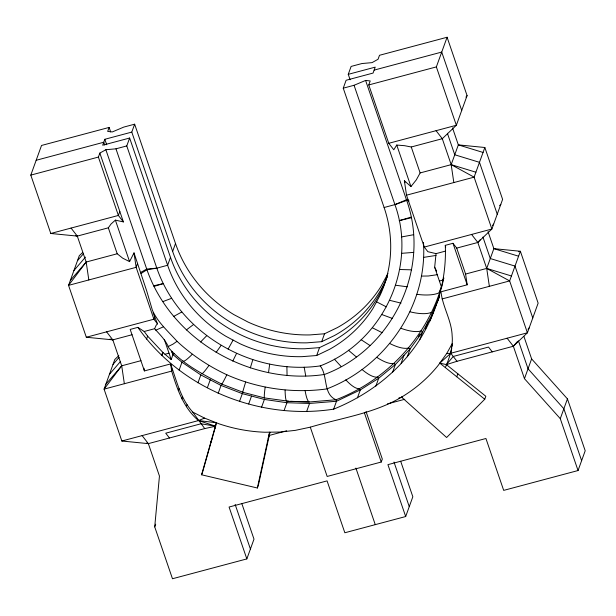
<?xml version="1.0" encoding="UTF-8"?>
<svg xmlns="http://www.w3.org/2000/svg" width="616" height="616" viewBox="0 0 616 616"><rect width="100%" height="100%" fill="white"/><g stroke="black" fill="none" stroke-linecap="round" stroke-linejoin="round"><path stroke-width="0.92" d="M241.842 503.642L253.992 539.146L246.839 558.912L172.48 578.747L154.716 526.865L159.452 476.06L148.348 443.635L142.119 435.604M110.664 131.916L109.124 127.427L41.534 145.461L30.8 175.113L50.782 233.479L77.293 236.097L108.331 227.82L111.011 224.039L115.377 220.128L123.4 221.922L118.38 215.446L98.391 157.08L99.838 153.091L105.86 149.726L115.954 148.818L156.818 268.153C179.572 333.834 251.936 375.629 320.212 365.904C382.721 341.988 417.694 267.852 394.925 204.62L354.061 85.285L365.596 80.427L370.208 80.95L368.768 84.939L388.75 143.305L393.778 149.78L396.743 145.053L404.635 145.692L411.257 146.993L442.296 138.708L456.348 125.271L467.082 95.619L447.093 37.253L379.502 55.286L378.055 59.267L372.033 62.632L361.939 63.54L351.12 66.428L348.256 74.336L350.119 79.757M105.86 149.726L146.716 269.061C171.41 340.517 250.412 385.562 324.54 374.459C392.685 348.972 431.3 268.568 406.452 199.761L365.596 80.427M108.331 227.82L117.217 253.761L122.707 258.181L129.583 261.631L134.003 252.883L146.647 290.744L152.437 310.349C157.773 322.368 168.361 331.562 177.038 341.303C191.776 355.009 208.593 366.266 226.827 374.767C258.019 388.658 292.893 393.547 326.711 388.942C385.454 366.635 427.797 305.821 423.469 242.442M443.197 280.896L441.572 287.403L434.673 267.244L436.036 253.63L427.866 251.69L424.278 247.07L406.514 195.187L404.373 180.742L410.949 186.556L416.324 179.841L420.135 172.934L451.182 164.649L475.898 172.21M118.826 355.64L114.815 359.475L104.081 389.135L121.845 441.017L198.491 420.566L216.362 422.753L215.623 426.187L204.72 428.59L192.692 412.019C180.534 398.606 176.523 380.503 170.609 363.933L144.406 370.924L130.192 329.414L137.884 327.365C180.65 389.019 259.952 420.543 333.633 409.163C368.445 395.095 399.507 371.356 419.827 339.539C437.168 311.48 446.8 278.417 445.283 245.345L452.976 243.289L456.718 248.109L465.596 274.051L467.19 284.8L440.987 291.791C442.619 306.937 451.643 320.382 452.152 335.812C453.16 346.954 449.657 357.496 445.33 367.575M153.076 312.712L157.488 323.831L156.171 325.24L154.616 328.713C160.06 334.781 165.912 340.371 168.938 348.125C183.114 364.195 202.864 374.397 221.683 384.061L221.675 384.138A41.796 1.263 -65.7 0 0 226.834 374.767M268.507 372.68L269.685 364.141M401.424 396.989L446.615 437.506L484.753 399.237L439.801 363.14L450.75 353.253L451.759 347.994M452.09 346.238L452.421 344.483M216.362 422.753L201.594 474.79L257.357 488.003L269.554 432.17M202.664 471.825L215.369 427.073M250.319 367.906L252.83 359.713M109.124 127.427L107.684 131.408L112.297 131.94L123.831 127.073L134.642 124.186L131.786 132.094L104.836 139.285L102.687 145.214L129.637 138.03L170.493 257.357A133.041 123.785 19.9 0 0 304.935 348.756L319.519 347.616L332.386 341.433A133.041 123.785 19.9 0 0 387.433 276.137M348.256 74.336L375.206 67.144L373.057 73.073L346.115 80.265L343.251 88.173L384.107 207.507A133.041 123.785 19.9 0 1 380.095 295.264L373.003 308.362A133.041 123.785 19.9 0 1 329.522 349.341L316.663 355.524L302.071 356.664A133.041 123.785 19.9 0 1 240.155 343.805L226.041 336.375A133.041 123.785 19.9 0 1 167.629 265.265L126.773 145.93L129.637 138.03M119.82 211.457L118.38 215.446L50.782 233.479M137.584 263.34L136.144 267.329L153.908 319.211L157.488 323.831M170.493 257.357L167.629 265.265L156.818 268.153L147.008 269.746L141.041 273.504M387.318 276.307A133.041 123.785 19.9 0 1 334.534 335.504L321.668 341.68L307.084 342.827A133.041 123.785 19.9 0 1 172.642 251.428L175.506 243.52L134.642 124.186M146.546 339.1L147.624 336.136L144.198 331.493L137.884 327.365M154.739 316.909L153.908 319.211L86.317 337.245L68.553 285.362L79.287 255.709L82.629 252.514M161.631 355.232L162.709 352.267M161.893 355.509L162.963 352.545L147.624 336.136M162.963 352.545L171.194 359.544L172.988 354.6L174.035 353.492M172.388 369.123L171.672 371.094C177.162 389.112 183.614 408 198.491 420.566L215.623 426.187L214.545 429.152M179.11 370.154L181.974 362.247L172.988 354.6L171.818 351.674L172.904 354.831M178.332 390.552L179.048 388.573M181.812 398.86L182.529 396.889M186.386 406.722L187.102 404.743M197.967 382.829L200.831 374.921L181.974 362.247M154.716 526.865L155.694 524.17M207.376 387.718L210.241 379.81M218.18 393.347L221.044 385.439L200.831 374.921M210.787 442.396L211.865 439.424M201.594 474.79L202.395 472.564M239.47 401.555L242.334 393.647L264.395 399.438L286.91 402.725L309.548 403.457L336.498 401.255L360.314 389.905L378.709 378.232L395.387 364.487L410.117 348.879L422.692 331.631L432.925 312.99L439.662 295.796M248.679 403.973L251.536 396.065M261.53 407.345L264.395 399.438M268.846 435.397L269.923 432.432L258.427 485.038L257.357 488.003M268.191 438.4L269.261 435.435L286.656 430.792M284.045 410.633L286.91 402.725M316.663 355.524L319.519 347.616M321.668 341.68L324.532 333.772L337.391 327.596A133.041 123.785 19.9 0 0 380.873 286.609L387.965 273.519M306.683 411.365L309.548 403.457M388.75 143.305L456.348 125.271L436.359 66.905L447.093 37.253M333.633 409.163L336.498 401.255L335.982 399.761L309.332 401.978L286.91 401.255A41.796 4.189 -84.9 0 1 285.085 390.059M357.449 397.813L360.314 389.905L359.267 388.658A41.796 11.881 61.1 0 1 345.799 379.849M375.845 386.14L378.709 378.232L377.485 377.092A41.796 12.951 54.1 0 1 362.069 369.523M392.523 372.395L395.387 364.487L394.009 363.478A41.796 13.837 46.9 0 1 376.823 357.365M401.108 363.301L403.973 355.394M407.261 356.787L410.117 348.879L408.601 348.017A41.796 14.522 39.7 0 1 389.859 343.559M452.514 127.889L458.335 144.883L484.846 147.501L474.112 177.154L491.876 229.036L477.823 242.473L456.718 248.109M419.827 339.539L422.692 331.631L421.051 330.938A41.796 15 32.4 0 1 400.978 328.305M442.996 280.157L443.805 277.939M442.958 280.511L443.766 278.286M425.302 329.575L428.166 321.668M430.06 320.897L432.925 312.99L431.185 312.474A41.796 15.261 25.1 0 1 410.025 311.812M437.807 301.124L439.4 296.735M192.769 412.104L204.55 418.102L219.042 423.808A150.666 140.186 19.9 0 0 264.718 432.232L280.141 432.047L295.387 430.353L310.295 427.165L327.165 476.453L381.242 462.031L382.313 459.066L366.05 411.565M246.839 558.912L229.075 507.03L327.081 480.88L344.845 532.763L405.682 516.531L412.835 496.758L400.685 461.261M456.764 376.761L457.834 373.796M484.753 399.237L485.824 396.273L446.4 364.61L439.801 363.14M405.682 516.531L387.918 464.649L485.924 438.5L503.688 490.382L578.047 470.539L560.283 418.657L524.455 378.671L531.616 358.897L523.9 336.382M560.283 418.657L567.436 398.891L531.616 358.897M578.047 470.539L585.2 450.773L567.436 398.891M441.241 287.587C425.625 338.738 385.847 380.642 335.982 399.761C322.745 393.978 328.143 375.837 320.212 365.904M437.683 300.7L431.908 314.168M416.878 294.325A41.796 15.308 17.7 0 0 438.862 292.893L441.487 286.81M288.85 401.262L264.664 397.944L242.766 392.269A41.796 0.578 -72.1 0 1 245.661 382.036M232.763 361.138L236.559 353.438M228.136 349.056L233.102 340.086M310.295 427.165C342.304 417.548 376.907 413.244 405.49 394.671A150.666 140.186 19.9 0 0 438.23 365.327L446.716 353.492L452.29 343.559M216.1 352.468L221.105 345.399M418.487 336.405L420.127 334.157M117.217 253.761L86.178 262.039L68.553 285.362L136.144 267.329L134.003 252.883M140.979 360.668L121.706 365.812L104.081 389.135L171.672 371.094L170.609 363.933M465.942 97.12L467.082 95.619M77.493 260.653L83.584 253.584M73.92 270.54L85.493 257.103M70.34 280.426L86.178 262.039L77.293 236.097L71.063 228.074M113.021 364.418L119.111 357.349M109.448 374.305L120.413 361.577M105.867 384.192L121.706 365.812L112.82 339.863L106.591 331.839M499.599 205.736L500.816 204.327M489.358 286.332L486.709 268.422L477.823 242.473L480.264 239.647M492.446 225.51L493.662 224.093M492.246 351.875L488.503 347.062L453.245 356.464L446.4 364.61L456.987 361.284L513.351 346.246L517.617 341.295M527.974 329.275L529.19 327.858M264.664 397.944L264.611 398.005A41.796 2.402 -78.5 0 1 265.173 387.156M200.554 342.019L206.699 335.712M524.455 378.671L513.351 346.246L527.404 332.802L538.138 303.149L520.374 251.266L493.863 248.648L488.041 231.655M186.355 329.945L193.532 324.524M177.038 341.303L173.058 344.105L168.029 346.608M140.694 272.426L146.716 269.061L156.818 268.153M173.712 316.416L181.812 311.981M163.463 326.788L155.733 330.23M384.107 207.507L394.925 204.62L406.452 199.761L408.3 199.969M198.491 420.566L204.55 418.102M162.793 301.632L171.687 298.275M394.925 204.62L406.645 200.47L409.032 200.916M154.092 286.371L163.317 283.591L153.761 285.793M411.088 217.14L399.199 220.651L411.172 217.779M36.167 160.283L103.758 142.25L104.697 144.976M374.135 70.109L441.726 52.075L461.715 110.441M115.954 148.818L126.773 145.93M343.251 88.173L354.061 85.285M30.8 175.113L98.391 157.08M368.768 84.939L436.359 66.905M406.514 195.187L474.112 177.154L451.182 164.649L442.296 138.708L436.066 130.684M424.278 247.07L491.876 229.036L502.61 199.384L484.846 147.501M86.317 337.245L112.82 339.863L132.094 334.727M144.198 331.493L154.616 328.713M436.036 253.63L445.584 251.082M518.526 251.759L520.374 251.266L509.64 280.919L527.404 332.802L450.75 353.253L446.716 353.492M164.988 354.262L169.023 353.184M439.393 281.042L443.428 279.964M465.596 274.051L486.709 268.422L511.426 275.976M442.042 298.952L509.64 280.919L486.709 268.422L493.863 248.648L518.587 256.21M121.845 441.017L148.348 443.635L204.72 428.59M398.829 398.036L402.417 397.074M387.402 403.911L404.797 399.276M437.622 274.644L428.312 275.999L421.436 276.091M436.051 255.432L423.631 257.373M401.44 236.968L413.505 234.735M401.617 253.33L413.698 252.383M324.532 333.772L309.948 334.919A133.041 123.785 19.9 0 1 248.032 322.06L233.911 314.63A133.041 123.785 19.9 0 1 175.506 243.52M399.722 269.508L411.65 269.831M290.721 401.324L308.493 401.894M395.788 285.262L407.407 286.825M215.623 426.187L200.985 423.777L165.727 433.187L169.462 437.999M389.866 300.369L401.024 303.126M483.052 152.445L458.335 144.883L451.182 164.649L453.83 182.567M75.46 235.543L77.293 236.097M110.072 339.023L112.82 339.863M146.523 443.073L148.348 443.635M382.043 314.622L392.585 318.495M221.683 384.061L242.796 392.207M221.044 385.439L242.334 393.647M372.434 327.804L382.22 332.717M376.553 301.817L386.309 306.853M361.176 339.732L370.077 345.584M348.425 350.235L356.317 356.91M334.373 359.159L341.156 366.543M471.594 234.45L477.823 242.473M507.122 338.215L513.351 346.246M450.75 353.253L456.987 361.284M436.621 271.102L434.673 267.244M497.243 214.214L479.479 162.324L454.754 154.77L447.409 133.295M532.771 317.979L515.007 266.097L490.29 258.535L482.936 237.068M581.62 460.653L563.856 408.77L528.035 368.784L518.472 340.864M452.976 243.289L467.19 284.8M411.257 146.993L420.135 172.934M396.743 145.053L410.949 186.556M404.373 180.742L404.974 182.482M393.986 462.046L409.255 506.645M364.364 412.743L381.242 462.031M355.894 468.075L375.267 524.647M131.786 132.094L172.642 251.428M235.143 504.427L250.412 549.025M104.836 139.285L106.707 144.745M164.295 339.385L171.194 359.544M99.838 153.091L123.4 221.922M115.377 220.128L129.583 261.631M182.944 361.068L182.975 361.161A41.796 4.843 -52.9 0 0 192.269 354.254M445.283 245.345L445.676 247.178M304.196 367.205L305.728 375.991M144.005 368.237L144.406 370.924M121.706 365.812L124.355 383.722M86.178 262.039L88.827 279.957M201.64 373.635L201.648 373.72A41.796 3.072 -59.3 0 0 208.947 365.465M286.894 366.651L287.064 375.39M309.332 401.978A41.796 5.921 88.6 0 1 305.113 390.706"/></g></svg>
